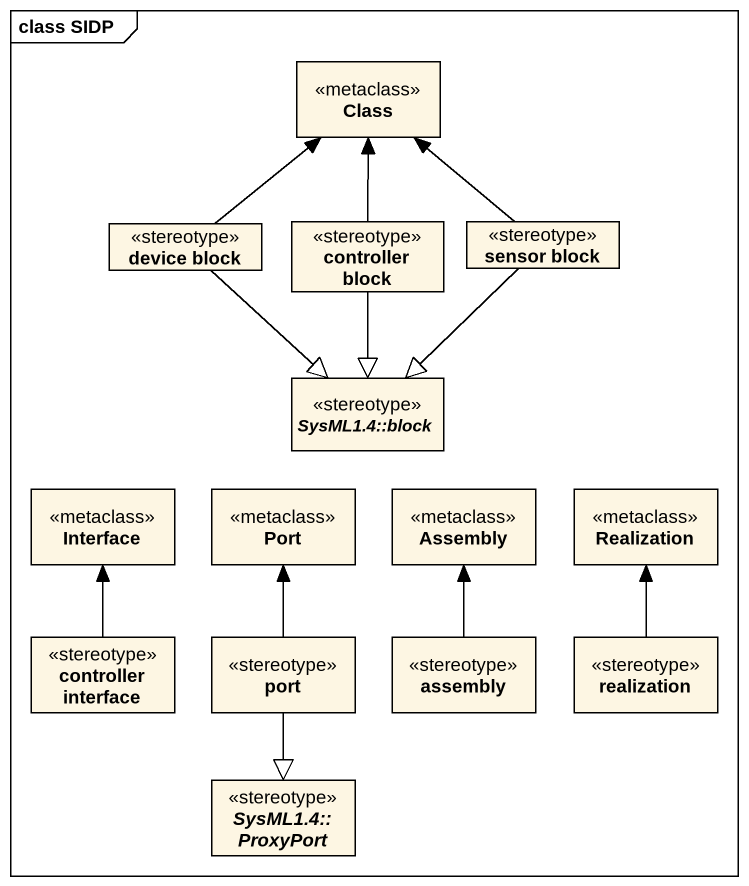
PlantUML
@startuml
mainframe class SIDP
hide circle
hide empty members
class "Class" as Class_ <<metaclass>>
class "device block" as device_block <<stereotype>>
class "controller block" as controller_block <<stereotype>>
class "sensor block" as sensor_block <<stereotype>>
abstract class "SysML1.4::block" as SysML1_4_block <<stereotype>>
class "Interface" as Interface_ <<metaclass>>
class "Port" as Port_ <<metaclass>>
class Assembly <<metaclass>>
class Realization <<metaclass>>
class "controller interface" as controller_interface <<stereotype>>
class "port" as port_ <<stereotype>>
class assembly <<stereotype>>
class realization <<stereotype>>
abstract class "SysML1.4::ProxyPort" as SysML1_4_ProxyPort <<stereotype>>
device_block -up-> Class_
device_block --|> SysML1_4_block
controller_block -up-> Class_
controller_block --|> SysML1_4_block
sensor_block -up-> Class_
sensor_block --|> SysML1_4_block
controller_interface -up-> Interface_
port_ -up-> Port_
port_ --|> SysML1_4_ProxyPort
assembly -up-> Assembly
realization -up-> Realization
@enduml
